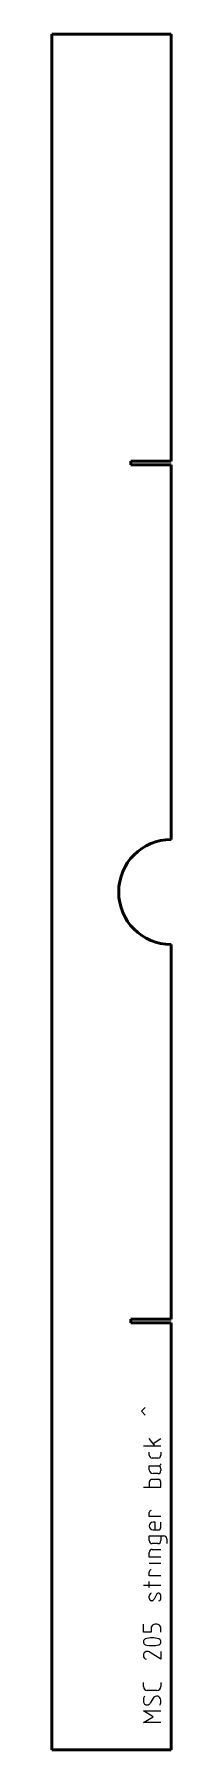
# Model space of a CAD drawing. Header units: millimetres. Extents: x 0 to 68, y 0 to 980.
import ezdxf

# ---------------------------------------------------------------- set-up
doc = ezdxf.new("R2010")
doc.units = ezdxf.units.MM
doc.layers.add('IV_MARK_SURFACE', color=2, linetype='Continuous', lineweight=25)
doc.layers.add('IV_OUTER_PROFILE', color=7, linetype='Continuous', lineweight=50)

msp = doc.modelspace()

# ---------------------------------------------------------------- linework, layer by layer
at = {"layer": 'IV_MARK_SURFACE'}
for p, q in [((51.2, 193.31), (53.42, 195.53)), ((53.42, 191.08), (51.2, 193.31)), ((58.98, 173.31), (55.65, 177.75)), ((57.87, 174.97), (62.31, 177.75)), ((58.98, 173.31), (52.31, 173.31)), ((55.65, 168.31), (55.65, 169.97)), ((60.65, 166.64), (57.31, 166.64)), ((62.31, 173.31), (58.98, 173.31)), ((62.31, 169.97), (62.31, 168.31)), ((55.65, 162.19), (60.65, 162.19)), ((55.65, 159.97), (55.65, 162.19)), ((60.65, 157.75), (57.87, 157.75)), ((60.65, 162.19), (61.2, 162.19)), ((62.31, 160.53), (62.31, 159.42)), ((52.31, 149.97), (55.65, 149.97)), ((55.65, 152.75), (55.65, 149.97)), ((55.65, 149.97), (62.31, 149.97)), ((60.65, 154.42), (57.31, 154.42)), ((62.31, 149.97), (62.31, 152.75)), ((55.65, 133.31), (55.65, 135.53)), ((62.31, 133.31), (55.65, 133.31)), ((58.98, 129.97), (57.87, 129.97)), ((58.98, 125.53), (58.98, 129.97)), ((62.31, 127.19), (62.31, 129.97)), ((55.65, 122.19), (62.31, 122.19)), ((55.65, 119.42), (55.65, 122.19)), ((60.65, 117.75), (57.31, 117.75)), ((57.87, 125.53), (58.98, 125.53)), ((58.98, 125.53), (60.65, 125.53)), ((62.31, 122.19), (62.31, 119.42)), ((62.31, 122.19), (63.98, 122.19)), ((65.65, 120.53), (65.65, 117.75)), ((55.65, 109.97), (55.65, 112.75)), ((62.31, 109.97), (55.65, 109.97)), ((57.31, 114.42), (62.31, 114.42)), ((62.31, 106.36), (55.65, 106.36)), ((55.65, 99.42), (55.65, 101.64)), ((62.31, 99.42), (55.65, 99.42)), ((55.65, 93.86), (52.31, 93.86)), ((55.65, 93.86), (55.65, 96.08)), ((62.31, 93.86), (55.65, 93.86)), ((55.65, 92.75), (55.65, 93.86)), ((59.54, 88.31), (58.42, 86.08)), ((61.2, 89.42), (60.65, 89.42)), ((55.65, 86.64), (55.65, 87.75)), ((57.31, 84.97), (56.76, 84.97)), ((62.31, 86.64), (62.31, 87.75)), ((52.31, 67.19), (52.31, 71.64)), ((56.76, 69.97), (56.76, 67.19)), ((60.09, 71.64), (58.98, 71.64)), ((62.31, 67.19), (62.31, 69.97)), ((56.76, 67.19), (52.31, 67.19)), ((62.31, 51.64), (56.2, 55.53)), ((62.31, 56.08), (62.31, 51.64)), ((52.31, 36.08), (52.31, 38.31)), ((60.09, 33.86), (54.54, 33.86)), ((57.87, 29.42), (56.2, 26.64)), ((62.31, 38.31), (62.31, 36.08)), ((57.87, 18.86), (52.31, 22.19)), ((52.31, 22.19), (62.31, 22.19)), ((52.31, 15.53), (57.87, 18.86)), ((62.31, 15.53), (52.31, 15.53))]:
    msp.add_line(p, q, dxfattribs=at)
for centre, radius, start, end in [((57.31, 168.31), 1.67, 180, 270), ((60.65, 168.31), 1.67, 270, 0), ((57.87, 159.97), 2.22, 180, 270), ((60.65, 160.53), 1.67, 0, 90), ((60.65, 159.42), 1.67, 270, 0), ((61.2, 163.31), 1.11, 270, 0), ((57.31, 152.75), 1.67, 90, 180), ((60.65, 152.75), 1.67, 0, 90), ((56.76, 135.53), 1.11, 90, 180), ((57.87, 127.75), 2.22, 90, 270), ((57.31, 119.42), 1.67, 180, 270), ((60.65, 127.19), 1.67, 270, 0), ((60.65, 119.42), 1.67, 270, 0), ((63.98, 120.53), 1.67, 0, 90), ((57.31, 112.75), 1.67, 90, 180), ((56.76, 101.64), 1.11, 90, 180), ((57.47, 87.74), 1.82, 112.99424, 179.62562), ((61.39, 87.56), 2, 111.86006, 158.13994), ((60.49, 87.74), 1.82, 0.37438, 67.00576), ((57.47, 86.65), 1.82, 180.37438, 247.00576), ((56.57, 86.83), 2, 291.86006, 338.13994), ((60.49, 86.65), 1.82, 292.99424, 359.62562), ((59.02, 69.26), 2.38, 91.08614, 162.65365), ((60.05, 69.26), 2.38, 17.34635, 88.91386), ((54.11, 61.64), 1.8, 112.4119, 247.5881), ((57.31, 49.86), 13.99, 73.86614, 106.13386), ((57.31, 73.42), 13.99, 253.86614, 286.13386), ((60.49, 61.64), 1.81, 293.03732, 66.96268), ((54.63, 53.86), 2.32, 106.40471, 253.59529), ((54.41, 53.09), 3.02, 53.69114, 98.23638), ((54.54, 36.08), 2.22, 180, 270), ((57, 28.31), 4.69, 151.71531, 208.28469), ((59.93, 28.21), 2.39, 2.36847, 149.55905), ((60.09, 36.08), 2.22, 270, 0), ((54.3, 27.77), 2.21, 229.62628, 329.29837), ((58.64, 27.59), 3.74, 326.41745, 10.96269)]:
    msp.add_arc(centre, radius, start, end, dxfattribs=at)
at = {"layer": 'IV_OUTER_PROFILE'}
for p, q in [((68.2, 980), (0, 980)), ((0, 980), (0, 0)), ((68.2, 980), (68.2, 736.05)), ((45.2, 733.95), (45.2, 736.05)), ((45.2, 736.05), (68.2, 736.05)), ((68.2, 733.95), (45.2, 733.95)), ((68.2, 733.95), (68.2, 520)), ((68.2, 460), (68.2, 246.05)), ((45.2, 243.95), (45.2, 246.05)), ((45.2, 246.05), (68.2, 246.05)), ((68.2, 243.95), (45.2, 243.95)), ((68.2, 243.95), (68.2, 0)), ((68.2, 0), (0, 0))]:
    msp.add_line(p, q, dxfattribs=at)
msp.add_arc((68.2, 490), 30, 90, 270, dxfattribs=at)

doc.saveas('drawing.dxf')
